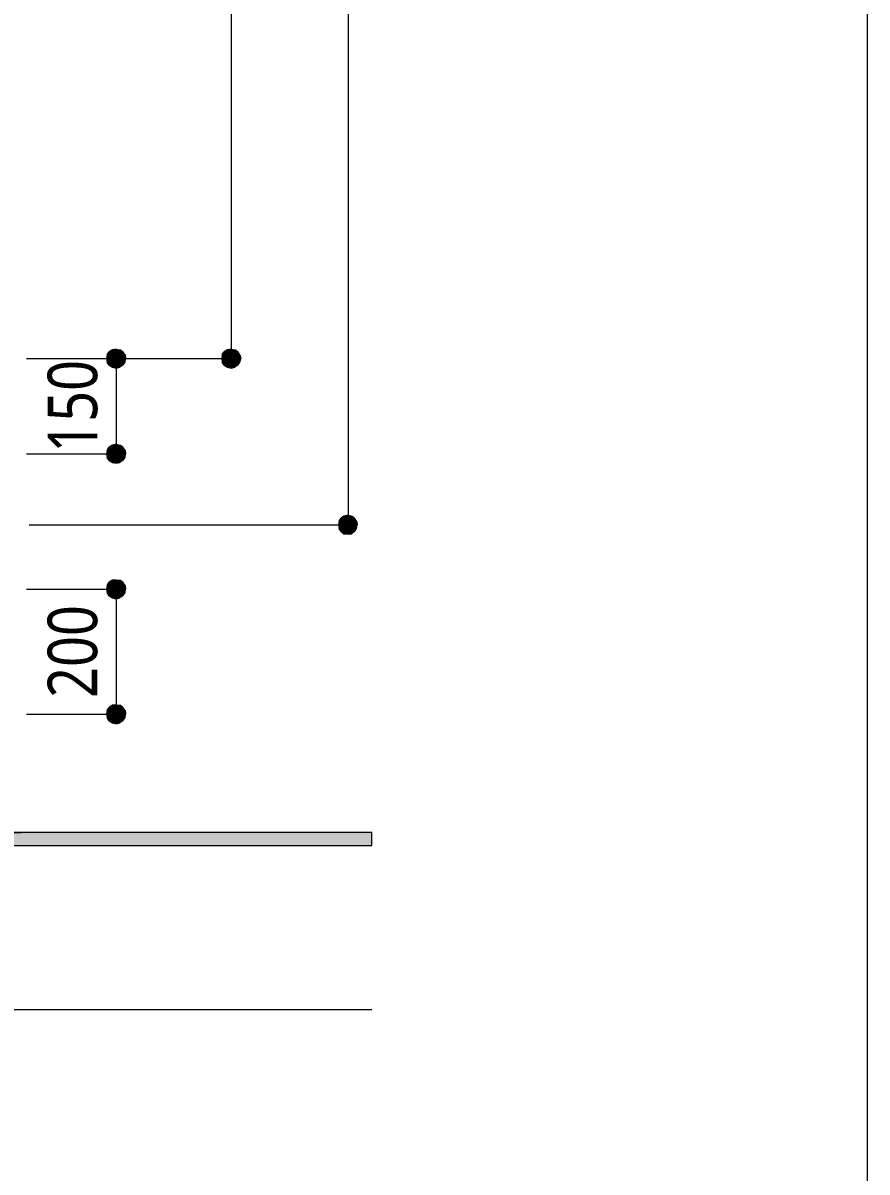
# Model space of a CAD drawing. Header units: millimetres. Extents: x 0 to 420, y 0 to 297.
# Drawn here: x 375.9 to 420.2, y 148.5 to 208.8 of the extents above; entities that cross this region are included whole.
import ezdxf
from ezdxf.enums import TextEntityAlignment as Align

# ---------------------------------------------------------------- set-up
doc = ezdxf.new("R2010")
doc.units = ezdxf.units.MM
doc.styles.add('kst32b', font='NotoSansJP-Variable.ttf')

msp = doc.modelspace()

# ---------------------------------------------------------------- hatches: boundary and pattern name
h = msp.add_hatch(color=7)
h.paths.add_polyline_path([(380.555, 191.643), (380.386, 191.537), (380.746, 191.198), (380.555, 191.643)])
h.paths.add_polyline_path([(380.386, 191.537), (380.746, 191.198), (380.28, 191.389), (380.386, 191.537)])
h.paths.add_polyline_path([(380.746, 191.198), (380.28, 191.389), (380.238, 191.198), (380.746, 191.198)])
h = msp.add_hatch(color=7)
h.paths.add_polyline_path([(381.106, 191.537), (380.936, 191.643), (380.746, 191.198), (381.106, 191.537)])
h.paths.add_polyline_path([(380.936, 191.643), (380.746, 191.198), (380.746, 191.685), (380.936, 191.643)])
h.paths.add_polyline_path([(380.746, 191.198), (380.746, 191.685), (380.555, 191.643), (380.746, 191.198)])
h = msp.add_hatch(color=7)
h.paths.add_polyline_path([(381.212, 191.008), (381.233, 191.198), (380.746, 191.198), (381.212, 191.008)])
h.paths.add_polyline_path([(381.233, 191.198), (380.746, 191.198), (381.212, 191.389), (381.233, 191.198)])
h.paths.add_polyline_path([(380.746, 191.198), (381.212, 191.389), (381.106, 191.537), (380.746, 191.198)])
h = msp.add_hatch(color=7)
h.paths.add_polyline_path([(386.588, 191.643), (386.419, 191.537), (386.779, 191.198), (386.588, 191.643)])
h.paths.add_polyline_path([(386.419, 191.537), (386.779, 191.198), (386.313, 191.389), (386.419, 191.537)])
h.paths.add_polyline_path([(386.779, 191.198), (386.313, 191.389), (386.292, 191.198), (386.779, 191.198)])
h = msp.add_hatch(color=7)
h.paths.add_polyline_path([(387.138, 191.537), (386.969, 191.643), (386.779, 191.198), (387.138, 191.537)])
h.paths.add_polyline_path([(386.969, 191.643), (386.779, 191.198), (386.779, 191.685), (386.969, 191.643)])
h.paths.add_polyline_path([(386.779, 191.198), (386.779, 191.685), (386.588, 191.643), (386.779, 191.198)])
h = msp.add_hatch(color=7)
h.paths.add_polyline_path([(387.244, 191.008), (387.286, 191.198), (386.779, 191.198), (387.244, 191.008)])
h.paths.add_polyline_path([(387.286, 191.198), (386.779, 191.198), (387.244, 191.389), (387.286, 191.198)])
h.paths.add_polyline_path([(386.779, 191.198), (387.244, 191.389), (387.138, 191.537), (386.779, 191.198)])
h = msp.add_hatch(color=7)
h.paths.add_polyline_path([(380.238, 191.198), (380.28, 191.008), (380.746, 191.198), (380.238, 191.198)])
h.paths.add_polyline_path([(380.28, 191.008), (380.746, 191.198), (380.386, 190.839), (380.28, 191.008)])
h.paths.add_polyline_path([(380.746, 191.198), (380.386, 190.839), (380.555, 190.733), (380.746, 191.198)])
for points in [[(380.555, 190.733), (380.746, 190.69), (380.746, 191.198), (380.555, 190.733)], [(386.588, 190.733), (386.779, 190.69), (386.779, 191.198), (386.588, 190.733)], [(380.555, 185.737), (380.746, 185.695), (380.746, 186.182), (380.555, 185.737)], [(392.705, 181.991), (392.917, 181.97), (392.917, 182.457), (392.705, 181.991)], [(380.555, 178.625), (380.746, 178.583), (380.746, 179.091), (380.555, 178.625)], [(380.555, 172.064), (380.746, 172.021), (380.746, 172.529), (380.555, 172.064)]]:
    msp.add_hatch(color=7).paths.add_polyline_path(points)
h = msp.add_hatch(color=7)
h.paths.add_polyline_path([(380.746, 190.69), (380.936, 190.733), (380.746, 191.198), (380.746, 190.69)])
h.paths.add_polyline_path([(380.936, 190.733), (380.746, 191.198), (381.106, 190.839), (380.936, 190.733)])
h.paths.add_polyline_path([(380.746, 191.198), (381.106, 190.839), (381.212, 191.008), (380.746, 191.198)])
h = msp.add_hatch(color=7)
h.paths.add_polyline_path([(386.292, 191.198), (386.313, 191.008), (386.779, 191.198), (386.292, 191.198)])
h.paths.add_polyline_path([(386.313, 191.008), (386.779, 191.198), (386.419, 190.839), (386.313, 191.008)])
h.paths.add_polyline_path([(386.779, 191.198), (386.419, 190.839), (386.588, 190.733), (386.779, 191.198)])
h = msp.add_hatch(color=7)
h.paths.add_polyline_path([(386.779, 190.69), (386.969, 190.733), (386.779, 191.198), (386.779, 190.69)])
h.paths.add_polyline_path([(386.969, 190.733), (386.779, 191.198), (387.138, 190.839), (386.969, 190.733)])
h.paths.add_polyline_path([(386.779, 191.198), (387.138, 190.839), (387.244, 191.008), (386.779, 191.198)])
h = msp.add_hatch(color=7)
h.paths.add_polyline_path([(380.555, 186.648), (380.386, 186.542), (380.746, 186.182), (380.555, 186.648)])
h.paths.add_polyline_path([(380.386, 186.542), (380.746, 186.182), (380.28, 186.372), (380.386, 186.542)])
h.paths.add_polyline_path([(380.746, 186.182), (380.28, 186.372), (380.238, 186.182), (380.746, 186.182)])
h = msp.add_hatch(color=7)
h.paths.add_polyline_path([(381.106, 186.542), (380.936, 186.648), (380.746, 186.182), (381.106, 186.542)])
h.paths.add_polyline_path([(380.936, 186.648), (380.746, 186.182), (380.746, 186.69), (380.936, 186.648)])
h.paths.add_polyline_path([(380.746, 186.182), (380.746, 186.69), (380.555, 186.648), (380.746, 186.182)])
h = msp.add_hatch(color=7)
h.paths.add_polyline_path([(381.212, 185.991), (381.233, 186.182), (380.746, 186.182), (381.212, 185.991)])
h.paths.add_polyline_path([(381.233, 186.182), (380.746, 186.182), (381.212, 186.372), (381.233, 186.182)])
h.paths.add_polyline_path([(380.746, 186.182), (381.212, 186.372), (381.106, 186.542), (380.746, 186.182)])
h = msp.add_hatch(color=7)
h.paths.add_polyline_path([(380.238, 186.182), (380.28, 185.991), (380.746, 186.182), (380.238, 186.182)])
h.paths.add_polyline_path([(380.28, 185.991), (380.746, 186.182), (380.386, 185.843), (380.28, 185.991)])
h.paths.add_polyline_path([(380.746, 186.182), (380.386, 185.843), (380.555, 185.737), (380.746, 186.182)])
h = msp.add_hatch(color=7)
h.paths.add_polyline_path([(380.746, 185.695), (380.936, 185.737), (380.746, 186.182), (380.746, 185.695)])
h.paths.add_polyline_path([(380.936, 185.737), (380.746, 186.182), (381.106, 185.843), (380.936, 185.737)])
h.paths.add_polyline_path([(380.746, 186.182), (381.106, 185.843), (381.212, 185.991), (380.746, 186.182)])
h = msp.add_hatch(color=7)
h.paths.add_polyline_path([(392.705, 182.922), (392.557, 182.816), (392.917, 182.457), (392.705, 182.922)])
h.paths.add_polyline_path([(392.557, 182.816), (392.917, 182.457), (392.451, 182.647), (392.557, 182.816)])
h.paths.add_polyline_path([(392.917, 182.457), (392.451, 182.647), (392.409, 182.457), (392.917, 182.457)])
h = msp.add_hatch(color=7)
h.paths.add_polyline_path([(393.255, 182.816), (393.107, 182.922), (392.917, 182.457), (393.255, 182.816)])
h.paths.add_polyline_path([(393.107, 182.922), (392.917, 182.457), (392.917, 182.965), (393.107, 182.922)])
h.paths.add_polyline_path([(392.917, 182.457), (392.917, 182.965), (392.705, 182.922), (392.917, 182.457)])
h = msp.add_hatch(color=7)
h.paths.add_polyline_path([(393.361, 182.266), (393.404, 182.457), (392.917, 182.457), (393.361, 182.266)])
h.paths.add_polyline_path([(393.404, 182.457), (392.917, 182.457), (393.361, 182.647), (393.404, 182.457)])
h.paths.add_polyline_path([(392.917, 182.457), (393.361, 182.647), (393.255, 182.816), (392.917, 182.457)])
h = msp.add_hatch(color=7)
h.paths.add_polyline_path([(392.409, 182.457), (392.451, 182.266), (392.917, 182.457), (392.409, 182.457)])
h.paths.add_polyline_path([(392.451, 182.266), (392.917, 182.457), (392.557, 182.118), (392.451, 182.266)])
h.paths.add_polyline_path([(392.917, 182.457), (392.557, 182.118), (392.705, 181.991), (392.917, 182.457)])
h = msp.add_hatch(color=7)
h.paths.add_polyline_path([(392.917, 181.97), (393.107, 181.991), (392.917, 182.457), (392.917, 181.97)])
h.paths.add_polyline_path([(393.107, 181.991), (392.917, 182.457), (393.255, 182.118), (393.107, 181.991)])
h.paths.add_polyline_path([(392.917, 182.457), (393.255, 182.118), (393.361, 182.266), (392.917, 182.457)])
h = msp.add_hatch(color=7)
h.paths.add_polyline_path([(380.555, 179.557), (380.386, 179.451), (380.746, 179.091), (380.555, 179.557)])
h.paths.add_polyline_path([(380.386, 179.451), (380.746, 179.091), (380.28, 179.282), (380.386, 179.451)])
h.paths.add_polyline_path([(380.746, 179.091), (380.28, 179.282), (380.238, 179.091), (380.746, 179.091)])
h = msp.add_hatch(color=7)
h.paths.add_polyline_path([(381.106, 179.451), (380.936, 179.557), (380.746, 179.091), (381.106, 179.451)])
h.paths.add_polyline_path([(380.936, 179.557), (380.746, 179.091), (380.746, 179.578), (380.936, 179.557)])
h.paths.add_polyline_path([(380.746, 179.091), (380.746, 179.578), (380.555, 179.557), (380.746, 179.091)])
h = msp.add_hatch(color=7)
h.paths.add_polyline_path([(381.212, 178.901), (381.233, 179.091), (380.746, 179.091), (381.212, 178.901)])
h.paths.add_polyline_path([(381.233, 179.091), (380.746, 179.091), (381.212, 179.282), (381.233, 179.091)])
h.paths.add_polyline_path([(380.746, 179.091), (381.212, 179.282), (381.106, 179.451), (380.746, 179.091)])
h = msp.add_hatch(color=7)
h.paths.add_polyline_path([(380.238, 179.091), (380.28, 178.901), (380.746, 179.091), (380.238, 179.091)])
h.paths.add_polyline_path([(380.28, 178.901), (380.746, 179.091), (380.386, 178.731), (380.28, 178.901)])
h.paths.add_polyline_path([(380.746, 179.091), (380.386, 178.731), (380.555, 178.625), (380.746, 179.091)])
h = msp.add_hatch(color=7)
h.paths.add_polyline_path([(380.746, 178.583), (380.936, 178.625), (380.746, 179.091), (380.746, 178.583)])
h.paths.add_polyline_path([(380.936, 178.625), (380.746, 179.091), (381.106, 178.731), (380.936, 178.625)])
h.paths.add_polyline_path([(380.746, 179.091), (381.106, 178.731), (381.212, 178.901), (380.746, 179.091)])
h = msp.add_hatch(color=7)
h.paths.add_polyline_path([(380.555, 172.995), (380.386, 172.868), (380.746, 172.529), (380.555, 172.995)])
h.paths.add_polyline_path([(380.386, 172.868), (380.746, 172.529), (380.28, 172.72), (380.386, 172.868)])
h.paths.add_polyline_path([(380.746, 172.529), (380.28, 172.72), (380.238, 172.529), (380.746, 172.529)])
h = msp.add_hatch(color=7)
h.paths.add_polyline_path([(380.238, 172.529), (380.28, 172.339), (380.746, 172.529), (380.238, 172.529)])
h.paths.add_polyline_path([(380.28, 172.339), (380.746, 172.529), (380.386, 172.17), (380.28, 172.339)])
h.paths.add_polyline_path([(380.746, 172.529), (380.386, 172.17), (380.555, 172.064), (380.746, 172.529)])
h = msp.add_hatch(color=7)
h.paths.add_polyline_path([(381.106, 172.868), (380.936, 172.995), (380.746, 172.529), (381.106, 172.868)])
h.paths.add_polyline_path([(380.936, 172.995), (380.746, 172.529), (380.746, 173.016), (380.936, 172.995)])
h.paths.add_polyline_path([(380.746, 172.529), (380.746, 173.016), (380.555, 172.995), (380.746, 172.529)])
h = msp.add_hatch(color=7)
h.paths.add_polyline_path([(381.212, 172.339), (381.233, 172.529), (380.746, 172.529), (381.212, 172.339)])
h.paths.add_polyline_path([(381.233, 172.529), (380.746, 172.529), (381.212, 172.72), (381.233, 172.529)])
h.paths.add_polyline_path([(380.746, 172.529), (381.212, 172.72), (381.106, 172.868), (380.746, 172.529)])
h = msp.add_hatch(color=7)
h.paths.add_polyline_path([(380.746, 172.021), (380.936, 172.064), (380.746, 172.529), (380.746, 172.021)])
h.paths.add_polyline_path([(380.936, 172.064), (380.746, 172.529), (381.106, 172.17), (380.936, 172.064)])
h.paths.add_polyline_path([(380.746, 172.529), (381.106, 172.17), (381.212, 172.339), (380.746, 172.529)])
h = msp.add_hatch(color=7)
h.paths.add_polyline_path([(394.166, 165.629), (394.166, 166.328), (26.183, 165.629), (394.166, 165.629)])
h.paths.add_polyline_path([(394.166, 166.328), (26.183, 165.629), (26.183, 166.328), (394.166, 166.328)])

# ---------------------------------------------------------------- linework, layer by layer
at = {"lineweight": 13}
msp.add_lwpolyline([(0.191, 0), (0.191, 296.968), (420.158, 296.968), (420.158, 0)], close=True, dxfattribs=at)
for points in [[(386.779, 264.858), (386.779, 191.453)], [(392.917, 264.858), (392.917, 182.457)], [(376.047, 191.198), (380.746, 191.198)], [(376.047, 191.198), (386.779, 191.198)], [(380.746, 191.198), (380.746, 186.182)], [(376.047, 186.182), (380.746, 186.182)], [(376.174, 182.457), (392.917, 182.457)], [(376.047, 179.091), (380.746, 179.091)], [(380.746, 179.091), (380.746, 172.529)], [(376.047, 172.529), (380.746, 172.529)], [(394.166, 156.993), (26.183, 156.993)]]:
    msp.add_lwpolyline(points, dxfattribs=at)
at = {"lineweight": 0}
for points in [[(380.746, 191.198), (380.28, 191.389), (380.238, 191.198)], [(380.386, 191.537), (380.746, 191.198), (380.28, 191.389)], [(380.555, 191.643), (380.386, 191.537), (380.746, 191.198)], [(380.746, 191.198), (380.746, 191.685), (380.555, 191.643)], [(380.936, 191.643), (380.746, 191.198), (380.746, 191.685)], [(381.106, 191.537), (380.936, 191.643), (380.746, 191.198)], [(380.746, 191.198), (381.212, 191.389), (381.106, 191.537)], [(381.233, 191.198), (380.746, 191.198), (381.212, 191.389)], [(386.779, 191.198), (386.313, 191.389), (386.292, 191.198)], [(386.419, 191.537), (386.779, 191.198), (386.313, 191.389)], [(386.588, 191.643), (386.419, 191.537), (386.779, 191.198)], [(386.779, 191.198), (386.779, 191.685), (386.588, 191.643)], [(386.969, 191.643), (386.779, 191.198), (386.779, 191.685)], [(387.138, 191.537), (386.969, 191.643), (386.779, 191.198)], [(386.779, 191.198), (387.244, 191.389), (387.138, 191.537)], [(387.286, 191.198), (386.779, 191.198), (387.244, 191.389)], [(380.238, 191.198), (380.28, 191.008), (380.746, 191.198)], [(380.28, 191.008), (380.746, 191.198), (380.386, 190.839)], [(380.746, 191.198), (380.386, 190.839), (380.555, 190.733)], [(380.555, 190.733), (380.746, 190.69), (380.746, 191.198)], [(380.746, 190.69), (380.936, 190.733), (380.746, 191.198)], [(380.936, 190.733), (380.746, 191.198), (381.106, 190.839)], [(380.746, 191.198), (381.106, 190.839), (381.212, 191.008)], [(381.212, 191.008), (381.233, 191.198), (380.746, 191.198)], [(386.292, 191.198), (386.313, 191.008), (386.779, 191.198)], [(386.313, 191.008), (386.779, 191.198), (386.419, 190.839)], [(386.779, 191.198), (386.419, 190.839), (386.588, 190.733)], [(386.588, 190.733), (386.779, 190.69), (386.779, 191.198)], [(386.779, 190.69), (386.969, 190.733), (386.779, 191.198)], [(386.969, 190.733), (386.779, 191.198), (387.138, 190.839)], [(386.779, 191.198), (387.138, 190.839), (387.244, 191.008)], [(387.244, 191.008), (387.286, 191.198), (386.779, 191.198)], [(380.386, 186.542), (380.746, 186.182), (380.28, 186.372)], [(380.555, 186.648), (380.386, 186.542), (380.746, 186.182)], [(380.746, 186.182), (380.746, 186.69), (380.555, 186.648)], [(380.936, 186.648), (380.746, 186.182), (380.746, 186.69)], [(381.106, 186.542), (380.936, 186.648), (380.746, 186.182)], [(380.746, 186.182), (381.212, 186.372), (381.106, 186.542)], [(380.746, 186.182), (380.28, 186.372), (380.238, 186.182)], [(380.238, 186.182), (380.28, 185.991), (380.746, 186.182)], [(380.28, 185.991), (380.746, 186.182), (380.386, 185.843)], [(380.746, 186.182), (380.386, 185.843), (380.555, 185.737)], [(380.555, 185.737), (380.746, 185.695), (380.746, 186.182)], [(381.233, 186.182), (380.746, 186.182), (381.212, 186.372)], [(380.746, 185.695), (380.936, 185.737), (380.746, 186.182)], [(380.936, 185.737), (380.746, 186.182), (381.106, 185.843)], [(380.746, 186.182), (381.106, 185.843), (381.212, 185.991)], [(381.212, 185.991), (381.233, 186.182), (380.746, 186.182)], [(392.557, 182.816), (392.917, 182.457), (392.451, 182.647)], [(392.705, 182.922), (392.557, 182.816), (392.917, 182.457)], [(392.917, 182.457), (392.917, 182.965), (392.705, 182.922)], [(393.107, 182.922), (392.917, 182.457), (392.917, 182.965)], [(393.255, 182.816), (393.107, 182.922), (392.917, 182.457)], [(392.917, 182.457), (393.361, 182.647), (393.255, 182.816)], [(392.917, 182.457), (392.451, 182.647), (392.409, 182.457)], [(392.409, 182.457), (392.451, 182.266), (392.917, 182.457)], [(392.451, 182.266), (392.917, 182.457), (392.557, 182.118)], [(392.917, 182.457), (392.557, 182.118), (392.705, 181.991)], [(392.705, 181.991), (392.917, 181.97), (392.917, 182.457)], [(393.404, 182.457), (392.917, 182.457), (393.361, 182.647)], [(392.917, 181.97), (393.107, 181.991), (392.917, 182.457)], [(393.107, 181.991), (392.917, 182.457), (393.255, 182.118)], [(392.917, 182.457), (393.255, 182.118), (393.361, 182.266)], [(393.361, 182.266), (393.404, 182.457), (392.917, 182.457)], [(380.746, 179.091), (380.28, 179.282), (380.238, 179.091)], [(380.386, 179.451), (380.746, 179.091), (380.28, 179.282)], [(380.555, 179.557), (380.386, 179.451), (380.746, 179.091)], [(380.746, 179.091), (380.746, 179.578), (380.555, 179.557)], [(380.936, 179.557), (380.746, 179.091), (380.746, 179.578)], [(381.106, 179.451), (380.936, 179.557), (380.746, 179.091)], [(380.746, 179.091), (381.212, 179.282), (381.106, 179.451)], [(381.233, 179.091), (380.746, 179.091), (381.212, 179.282)], [(380.238, 179.091), (380.28, 178.901), (380.746, 179.091)], [(380.28, 178.901), (380.746, 179.091), (380.386, 178.731)], [(380.746, 179.091), (380.386, 178.731), (380.555, 178.625)], [(380.555, 178.625), (380.746, 178.583), (380.746, 179.091)], [(380.746, 178.583), (380.936, 178.625), (380.746, 179.091)], [(380.936, 178.625), (380.746, 179.091), (381.106, 178.731)], [(380.746, 179.091), (381.106, 178.731), (381.212, 178.901)], [(381.212, 178.901), (381.233, 179.091), (380.746, 179.091)], [(380.746, 172.529), (380.28, 172.72), (380.238, 172.529)], [(380.238, 172.529), (380.28, 172.339), (380.746, 172.529)], [(380.386, 172.868), (380.746, 172.529), (380.28, 172.72)], [(380.28, 172.339), (380.746, 172.529), (380.386, 172.17)], [(380.555, 172.995), (380.386, 172.868), (380.746, 172.529)], [(380.746, 172.529), (380.386, 172.17), (380.555, 172.064)], [(380.746, 172.529), (380.746, 173.016), (380.555, 172.995)], [(380.555, 172.064), (380.746, 172.021), (380.746, 172.529)], [(380.936, 172.995), (380.746, 172.529), (380.746, 173.016)], [(381.106, 172.868), (380.936, 172.995), (380.746, 172.529)], [(380.746, 172.529), (381.212, 172.72), (381.106, 172.868)], [(381.233, 172.529), (380.746, 172.529), (381.212, 172.72)], [(380.746, 172.021), (380.936, 172.064), (380.746, 172.529)], [(380.936, 172.064), (380.746, 172.529), (381.106, 172.17)], [(380.746, 172.529), (381.106, 172.17), (381.212, 172.339)], [(381.212, 172.339), (381.233, 172.529), (380.746, 172.529)], [(394.166, 165.629), (394.166, 166.328), (26.183, 165.629)], [(394.166, 166.328), (26.183, 165.629), (26.183, 166.328)]]:
    msp.add_lwpolyline(points, close=True, dxfattribs=at)

# ---------------------------------------------------------------- texts
at = {"style": 'kst32b'}
for s, p, p2 in [('150', (379.751, 186.246), (379.751, 191.118)), ('200', (379.751, 173.376), (379.751, 178.249))]:
    msp.add_text(s, height=2.5989, dxfattribs=at).set_placement(p, p2, align=Align.FIT)

doc.saveas('drawing.dxf')
